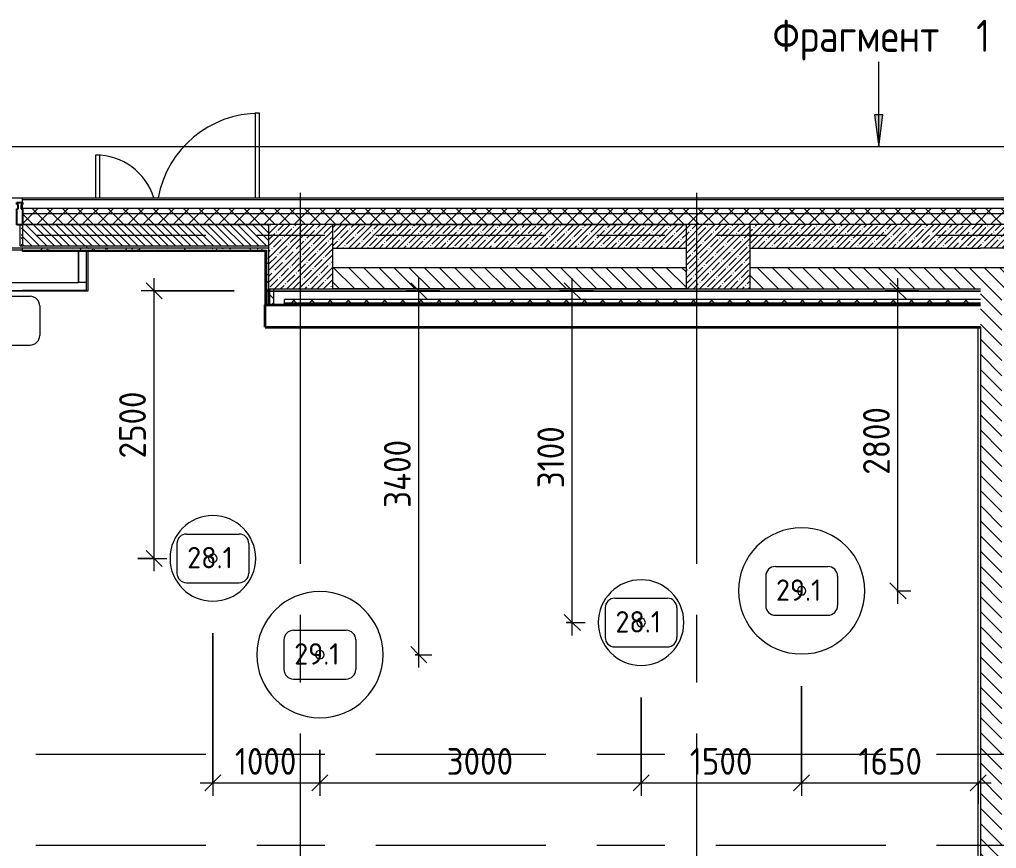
# Model space of a CAD drawing. Header units: millimetres. Extents: x -3724 to 231642, y -8553 to 29017.
# Drawn here: x 19584 to 28710, y 21269 to 29017 of the extents above; entities that cross this region are included whole.
import ezdxf

# ---------------------------------------------------------------- set-up
doc = ezdxf.new("R2010")
doc.units = ezdxf.units.MM
doc.linetypes.add('Осевая', pattern=[3175, 635, -476.25, 1587.5, -476.25])
for name, color, linetype, lineweight in [('A-ANNO-DIMS', 7, 'Continuous', 9), ('A-ANNO-DIMS-100', 7, 'Continuous', 9), ('A-DETL', 7, 'Continuous', 9), ('A-GLAZ-CWMG-1', 7, 'Continuous', 25), ('A-WALL', 7, 'Continuous', 9), ('A-WALL-2', 7, 'Continuous', 35), ('I-FURN-IDEN', 7, 'Continuous', 9), ('I-WALL', 7, 'Continuous', 9), ('S-COLS', 7, 'Continuous', 9), ('Оси', 7, 'Continuous', 9), ('Оси-2', 7, 'Осевая', 9)]:
    doc.layers.add(name, color=color, linetype=linetype, lineweight=lineweight)
for name, color, linetype, lineweight, true_color in [('A-DOOR-1', 7, 'Continuous', 9, 0xc0c0c0), ('A-WALL-1', 9, 'Continuous', 9, 0x808080), ('A-WALL-FNSH-1', 9, 'Continuous', 9, 0x808080), ('G-ANNO-TEXT-1', 1, 'Continuous', 9, 0xff0000), ('I-FURN-1', 9, 'Continuous', 9, 0x808080)]:
    doc.layers.add(name, color=color, linetype=linetype, lineweight=lineweight, true_color=true_color)
doc.styles.add('GOST Common', font='GOST_Common.ttf', dxfattribs={"height": 200})
doc.styles.add('GOST Common_2', font='GOST_Common.ttf', dxfattribs={"width": 0.9, "height": 300})
doc.styles.add('ISOCPEUR', font='isocpeur.ttf', dxfattribs={"width": 0.9, "height": 250})
doc.dimstyles.new('ISO-2_5_0_9К_БОЛЬШОЙ', dxfattribs={"dimscale": 304.8, "dimtxt": 248.995294, "dimasz": 0.492126, "dimexe": 0.393701, "dimexo": 0.984252, "dimgap": 0, "dimtad": 1, "dimdec": 0, "dimrnd": 10, "dimzin": 0, "dimdsep": 46, "dimtxsty": 'ISOCPEUR', "dimblk1": 'OBLIQUE', "dimblk2": 'OBLIQUE', "dimsah": 1, "dimcen": 0.09, "dimdle": 0.393701, "dimazin": 0, "dimtfac": 1, "dimtdec": 4, "dimtix": 1, "dimtmove": 0, "dimatfit": 3, "dimfxl": 1, "dimtvp": 1, "dimtolj": 1, "dimtzin": 0, "dimarcsym": 2})
pattern_1 = [(45, (0, 0), (-70.71068, 70.71068), []), (135, (0, 0), (-70.71068, -70.71068), [])]
pattern_2 = [(45, (0, 0), (-57.02463, 57.02463), []), (45, (57.025, 0), (-57.02463, 57.02463), [100.806, -20.161, 3.353, -16.808])]
pattern_3 = [(135, (0, 0), (-70.71068, -70.71068), [])]
pattern_4 = [(0, (0, 0), (121.92, 30.48), [10.058, -81.382, 10.058, -81.382, -487.68]), (0, (0, 0), (121.92, 30.48), [-182.88, 10.058, -172.822, 10.058, -81.382, -213.36]), (0, (0, 0), (121.92, 30.48), [-457.2, 10.058, -50.902, 10.058, -142.342]), (120, (45.72, 15.24), (-87.356454, 90.345817), [10.058, -81.382, 10.058, -81.382, -487.68]), (120, (45.72, 15.24), (-87.356454, 90.345817), [-182.88, 10.058, -172.822, 10.058, -81.382, -213.36]), (120, (45.72, 15.24), (-87.356454, 90.345817), [-457.2, 10.058, -50.902, 10.058, -142.342]), (240, (60.96, 76.2), (-34.563546, -120.825817), [10.058, -81.382, 10.058, -81.382, -487.68]), (240, (60.96, 76.2), (-34.563546, -120.825817), [-182.88, 10.058, -172.822, 10.058, -81.382, -213.36]), (240, (60.96, 76.2), (-34.563546, -120.825817), [-457.2, 10.058, -50.902, 10.058, -142.342])]
pattern_5 = [(135, (0, 0), (-84.8528, -84.8528), []), (225, (0, 0), (84.8528, -84.8528), [])]

# ---------------------------------------------------------------- blocks, each defined once
blk = doc.blocks.new('BSC_Колонна _Прямоугольная - 600х600-V6-План расстановки мебели и оборудования 1 этажа в осях 1-12')
at = {"layer": 'S-COLS'}
h = blk.add_hatch(dxfattribs=at)
h.set_pattern_fill('FP_11', color=256, style=0, pattern_type=2)
h.set_pattern_definition([(45, (-26110, -26800), (-57.02463, 57.02463), []), (45, (-26052.975, -26800), (-57.02463, 57.02463), [100.806, -20.161, 3.353, -16.808])])
h.paths.add_polyline_path([(300, -300), (300, 300), (-300, 300), (-300, -300)])
for p, q in [((300, 300), (-300, 300)), ((-300, 300), (-300, -300)), ((300, -300), (300, 300)), ((-300, -300), (300, -300))]:
    blk.add_line(p, q, dxfattribs=at)
blk = doc.blocks.new('Прямоугольный импост - Импост структурный с накладкой - 190мм-V30-План расстановки мебели и оборудования 1 этажа в осях 1-12')
at = {"layer": 'A-GLAZ-CWMG-1'}
for p, q in [((0, 190), (-50, 190)), ((-50, 190), (-50, 40)), ((0, 40), (0, 190)), ((-50, 40), (-40, 40)), ((-40, 0), (-50, 0)), ((-50, 0), (-50, -17)), ((-40, 40), (-40, 0)), ((-10, 0), (-10, 40)), ((-10, 40), (0, 40)), ((-50, -17), (0, -17)), ((-10, 0), (0, 0)), ((0, -17), (0, 0))]:
    blk.add_line(p, q, dxfattribs=at)
blk = doc.blocks.new('BSC_Колонна _Прямоугольная - 600х600-V32-План расстановки мебели и оборудования 1 этажа в осях 1-12')
at = {"layer": 'S-COLS'}
h = blk.add_hatch(dxfattribs=at)
h.set_pattern_fill('FP_45', color=256, style=0, pattern_type=2)
h.set_pattern_definition([(45, (-22210, -26800), (-57.02463, 57.02463), []), (45, (-22152.975, -26800), (-57.02463, 57.02463), [100.806, -20.161, 3.353, -16.808])])
h.paths.add_polyline_path([(-300, -300), (300, -299), (300, 300), (-300, 300), (-300, -100)])
for p, q in [((300, 300), (-300, 300)), ((-300, 300), (-300, -300)), ((300, -300), (300, 300)), ((-300, -300), (300, -300))]:
    blk.add_line(p, q, dxfattribs=at)
blk = doc.blocks.new('110_Дверь_СКБ_2Ст_Наружная - ДН-1_л_ Двухстворчатая 1450 х3300 _h_ в свету с верхним остеклением-23567691-План расстановки мебели и оборудования 1 этажа в осях 1-12')
at = {"layer": 'A-DOOR-1'}
for p, q in [((784.5, 915), (744.5, 915)), ((744.5, 915), (744.5, 125)), ((784.5, 125), (784.5, 915)), ((-745.5, 525), (-745.5, 125)), ((-705.5, 525), (-745.5, 525)), ((-705.5, 125), (-705.5, 525))]:
    blk.add_line(p, q, dxfattribs=at)
for centre, radius, start, end in [((784.5, -45), 960, 90, 169.77827), ((-745.5, -45), 570, 17.40013, 90)]:
    blk.add_arc(centre, radius, start, end, dxfattribs=at)
blk = doc.blocks.new('Баффл акустический подвесной - 800мм-32996237-План расстановки мебели и оборудования 1 этажа в осях 1-12')
at = {"layer": 'I-FURN-1'}
for radius, start, end in [(400, 360, 180), (400, 0, 180), (400, 180, 360), (40, 0, 180), (40, 360, 180), (40, 180, 360), (40, 180, 360), (5, 360, 180), (5, 165, 180), (5, 180, 360), (5, 180, 300), (5, 150, 165), (5, 120, 150), (5, 60, 120), (5, 30, 60), (5, 15, 30), (5, 0, 15), (400, 180, 360), (5, 300, 330), (5, 330, 360)]:
    blk.add_arc((0, 0), radius, start, end, dxfattribs=at)
blk = doc.blocks.new('Баффл акустический подвесной - 1180мм-32996299-План расстановки мебели и оборудования 1 этажа в осях 1-12')
at = {"layer": 'I-FURN-1'}
for radius, start, end in [(590, 360, 180), (590, 0, 180), (590, 180, 360), (40, 0, 180), (40, 360, 180), (40, 180, 360), (40, 180, 360), (5, 360, 180), (5, 165, 180), (5, 180, 360), (5, 180, 300), (5, 150, 165), (5, 120, 150), (5, 60, 120), (5, 30, 60), (5, 15, 30), (5, 0, 15), (590, 180, 360), (5, 300, 330), (5, 330, 360)]:
    blk.add_arc((0, 0), radius, start, end, dxfattribs=at)
blk = doc.blocks.new('Стены наклон_ амфитеатр1 - Стены наклон_ амфитеатр-33007412-План расстановки мебели и оборудования 1 этажа в осях 1-12')
at = {"layer": 'A-WALL-2'}
for p, q in [((21879, 26140.8), (21879, 26351.1)), ((21879, 26351.1), (28560, 26351.1)), ((21879, 26140.8), (28560, 26140.8))]:
    blk.add_line(p, q, dxfattribs=at)
blk = doc.blocks.new('Зашивка приборов отопления13 - Зашивка приборов отопления-33279120-План расстановки мебели и оборудования 1 этажа в осях 1-12')
at = {"layer": 'A-WALL'}
for p, q in [((19610.3, 26880), (18710.3, 26880)), ((20135.9, 26560), (20135.9, 26849)), ((20136.3, 26849), (20136.3, 26560)), ((18741.3, 26560), (20135.9, 26560)), ((20210, 26560), (20135.9, 26560)), ((18741.3, 26485), (19610.3, 26485))]:
    blk.add_line(p, q, dxfattribs=at)
blk = doc.blocks.new('DIMBLOCK124-План расстановки мебели и оборудования 1 этажа в осях 1-12')
at = {"layer": 'A-ANNO-DIMS-100'}
for p, q in [((21390, 23280), (21390, 21760.9)), ((21390, 21880.9), (21390, 23280)), ((22390, 22190), (22390, 21760.9)), ((22390, 21880.9), (22390, 22190)), ((21270, 21880.9), (22390, 21880.9))]:
    blk.add_line(p, q, dxfattribs=at)
at = {"layer": 'A-ANNO-DIMS-100', "lineweight": 20}
for p, q in [((21390, 21880.9), (21465, 21955.9)), ((22390, 21880.9), (22465, 21955.9)), ((21390, 21880.9), (21315, 21805.9)), ((22390, 21880.9), (22315, 21805.9))]:
    blk.add_line(p, q, dxfattribs=at)
at = {"layer": 'A-ANNO-DIMS-100', "color": 0, "insert": (21595.5, 22207.5), "char_height": 250, "width": 706.764, "attachment_point": 1, "line_spacing_factor": 1.149209, "style": 'ISOCPEUR'}
blk.add_mtext('1000', dxfattribs=at)
blk = doc.blocks.new('_Oblique')
at = {"color": 0, "linetype": 'ByBlock', "lineweight": -2}
blk.add_line((-0.5, -0.5), (0.5, 0.5), dxfattribs=at)
blk = doc.blocks.new('DIMBLOCK125-План расстановки мебели и оборудования 1 этажа в осях 1-12')
at = {"layer": 'A-ANNO-DIMS-100'}
for p, q in [((25390, 22680), (25390, 21760.9)), ((25390, 21880.9), (25390, 22680)), ((22390, 22190), (22390, 21760.9)), ((22390, 21880.9), (22390, 22190)), ((22390, 21880.9), (25390, 21880.9))]:
    blk.add_line(p, q, dxfattribs=at)
at = {"layer": 'A-ANNO-DIMS-100', "lineweight": 20}
for p, q in [((22390, 21880.9), (22465, 21955.9)), ((25390, 21880.9), (25465, 21955.9)), ((22390, 21880.9), (22315, 21805.9)), ((25390, 21880.9), (25315, 21805.9))]:
    blk.add_line(p, q, dxfattribs=at)
at = {"layer": 'A-ANNO-DIMS-100', "color": 0, "insert": (23574, 22207.5), "char_height": 250, "width": 758.478, "attachment_point": 1, "line_spacing_factor": 1.149209, "style": 'ISOCPEUR'}
blk.add_mtext('3000', dxfattribs=at)
blk = doc.blocks.new('DIMBLOCK126-План расстановки мебели и оборудования 1 этажа в осях 1-12')
at = {"layer": 'A-ANNO-DIMS-100'}
for p, q in [((26890, 22786.4), (26890, 21760.9)), ((26890, 21880.9), (26890, 22786.4)), ((25390, 22680), (25390, 21760.9)), ((25390, 21880.9), (25390, 22680)), ((25390, 21880.9), (26890, 21880.9))]:
    blk.add_line(p, q, dxfattribs=at)
at = {"layer": 'A-ANNO-DIMS-100', "lineweight": 20}
for p, q in [((25390, 21880.9), (25465, 21955.9)), ((26890, 21880.9), (26965, 21955.9)), ((25390, 21880.9), (25315, 21805.9)), ((26890, 21880.9), (26815, 21805.9))]:
    blk.add_line(p, q, dxfattribs=at)
at = {"layer": 'A-ANNO-DIMS-100', "color": 0, "insert": (25845.5, 22207.5), "char_height": 250, "width": 706.764, "attachment_point": 1, "line_spacing_factor": 1.149209, "style": 'ISOCPEUR'}
blk.add_mtext('1500', dxfattribs=at)
blk = doc.blocks.new('DIMBLOCK127-План расстановки мебели и оборудования 1 этажа в осях 1-12')
at = {"layer": 'A-ANNO-DIMS-100'}
for p, q in [((26890, 22786.4), (26890, 21760.9)), ((26890, 21880.9), (26890, 22786.4)), ((28540, 21687), (28540, 22000.9)), ((26890, 21880.9), (28660, 21880.9)), ((28540, 21880.9), (28540, 21687))]:
    blk.add_line(p, q, dxfattribs=at)
at = {"layer": 'A-ANNO-DIMS-100', "lineweight": 20}
for p, q in [((26890, 21880.9), (26965, 21955.9)), ((28540, 21880.9), (28615, 21955.9)), ((26890, 21880.9), (26815, 21805.9)), ((28540, 21880.9), (28465, 21805.9))]:
    blk.add_line(p, q, dxfattribs=at)
at = {"layer": 'A-ANNO-DIMS-100', "color": 0, "insert": (27420.5, 22207.5), "char_height": 250, "width": 706.764, "attachment_point": 1, "line_spacing_factor": 1.149209, "style": 'ISOCPEUR'}
blk.add_mtext('1650', dxfattribs=at)
blk = doc.blocks.new('DIMBLOCK128-План расстановки мебели и оборудования 1 этажа в осях 1-12')
at = {"layer": 'A-ANNO-DIMS-100'}
for p, q in [((20841.3, 23860), (20841.3, 26600)), ((21590, 26480), (20721.3, 26480)), ((20841.3, 26480), (21590, 26480)), ((20690, 23980), (20961.3, 23980)), ((20841.3, 23980), (20690, 23980))]:
    blk.add_line(p, q, dxfattribs=at)
at = {"layer": 'A-ANNO-DIMS-100', "lineweight": 20}
for p, q in [((20841.3, 26480), (20766.3, 26555)), ((20841.3, 26480), (20916.3, 26405)), ((20841.3, 23980), (20766.3, 24055)), ((20841.3, 23980), (20916.3, 23905))]:
    blk.add_line(p, q, dxfattribs=at)
at = {"layer": 'A-ANNO-DIMS-100', "color": 0, "insert": (20514.6, 24914), "char_height": 250, "width": 758.478, "attachment_point": 1, "rotation": 90, "line_spacing_factor": 1.149209, "style": 'ISOCPEUR'}
blk.add_mtext('2500', dxfattribs=at)
blk = doc.blocks.new('DIMBLOCK129-План расстановки мебели и оборудования 1 этажа в осях 1-12')
at = {"layer": 'A-ANNO-DIMS-100'}
for p, q in [((23315.1, 22960), (23315.1, 26600)), ((23509, 26480), (23195.1, 26480)), ((23315.1, 26480), (23509, 26480)), ((23280, 23080), (23435.1, 23080)), ((23315.1, 23080), (23280, 23080))]:
    blk.add_line(p, q, dxfattribs=at)
at = {"layer": 'A-ANNO-DIMS-100', "lineweight": 20}
for p, q in [((23315.1, 26480), (23240.1, 26555)), ((23315.1, 26480), (23390.1, 26405)), ((23315.1, 23080), (23240.1, 23155)), ((23315.1, 23080), (23390.1, 23005))]:
    blk.add_line(p, q, dxfattribs=at)
at = {"layer": 'A-ANNO-DIMS-100', "color": 0, "insert": (22988.5, 24452), "char_height": 250, "width": 787.208, "attachment_point": 1, "rotation": 90, "line_spacing_factor": 1.149209, "style": 'ISOCPEUR'}
blk.add_mtext('3400', dxfattribs=at)
blk = doc.blocks.new('DIMBLOCK130-План расстановки мебели и оборудования 1 этажа в осях 1-12')
at = {"layer": 'A-ANNO-DIMS-100'}
for p, q in [((24747.8, 23260), (24747.8, 26600)), ((24941.8, 26480), (24627.8, 26480)), ((24747.8, 26480), (24941.8, 26480)), ((24690, 23380), (24867.8, 23380)), ((24747.8, 23380), (24690, 23380))]:
    blk.add_line(p, q, dxfattribs=at)
at = {"layer": 'A-ANNO-DIMS-100', "lineweight": 20}
for p, q in [((24747.8, 26480), (24672.8, 26555)), ((24747.8, 26480), (24822.8, 26405)), ((24747.8, 23380), (24672.8, 23455)), ((24747.8, 23380), (24822.8, 23305))]:
    blk.add_line(p, q, dxfattribs=at)
at = {"layer": 'A-ANNO-DIMS-100', "color": 0, "insert": (24421.2, 24635.5), "char_height": 250, "width": 706.764, "attachment_point": 1, "rotation": 90, "line_spacing_factor": 1.149209, "style": 'ISOCPEUR'}
blk.add_mtext('3100', dxfattribs=at)
blk = doc.blocks.new('DIMBLOCK131-План расстановки мебели и оборудования 1 этажа в осях 1-12')
at = {"layer": 'A-ANNO-DIMS-100'}
for p, q in [((27790.2, 23556.4), (27790.2, 26600)), ((27984.1, 26480), (27670.2, 26480)), ((27790.2, 26480), (27984.1, 26480)), ((27780, 23676.4), (27910.2, 23676.4)), ((27790.2, 23676.4), (27780, 23676.4))]:
    blk.add_line(p, q, dxfattribs=at)
at = {"layer": 'A-ANNO-DIMS-100', "lineweight": 20}
for p, q in [((27790.2, 26480), (27715.2, 26555)), ((27790.2, 26480), (27865.2, 26405)), ((27790.2, 23676.4), (27715.2, 23751.4)), ((27790.2, 23676.4), (27865.2, 23601.4))]:
    blk.add_line(p, q, dxfattribs=at)
at = {"layer": 'A-ANNO-DIMS-100', "color": 0, "insert": (27463.6, 24762.1), "char_height": 250, "width": 758.478, "attachment_point": 1, "rotation": 90, "line_spacing_factor": 1.149209, "style": 'ISOCPEUR'}
blk.add_mtext('2800', dxfattribs=at)
blk = doc.blocks.new('Марка_Мебель - В прямоуг_Balcon_Марка-25523697-План расстановки мебели и оборудования 1 этажа в осях 1-12')
at = {"layer": 'I-FURN-IDEN'}
for p, q in [((-2.455, 2.278), (2.455, 2.278)), ((-3.355, 1.378), (-3.355, -1.384)), ((3.355, 1.378), (3.355, -1.378)), ((-2.461, -2.278), (2.455, -2.278))]:
    blk.add_line(p, q, dxfattribs=at)
for centre, radius, start, end in [((-2.455, 1.378), 0.9, 90, 180), ((2.455, 1.378), 0.9, 0, 90), ((-2.461, -1.384), 0.893, 180, 270), ((2.455, -1.378), 0.9, 270, 0)]:
    blk.add_arc(centre, radius, start, end, dxfattribs=at)

msp = doc.modelspace()

# ---------------------------------------------------------------- hatches: boundary and pattern name
at = {"layer": 'A-WALL'}
h = msp.add_hatch(dxfattribs=at)
h.set_pattern_fill('FP_6', color=256, style=0, pattern_type=2)
h.set_pattern_definition(pattern_1)
h.paths.add_polyline_path([(17810.3, 27200), (18710.3, 27200), (18710.3, 27250), (17810.3, 27250)])
h.paths.add_polyline_path([(28560, 27200), (28560, 27250), (19610.3, 27250), (19610.3, 27200), (23627.7, 27200)])
h.paths.add_polyline_path([(16752.1, 27200), (16910.3, 27200), (16910.3, 27250), (16010.3, 27250), (16010.3, 27200), (16598.9, 27200)])
h.paths.add_polyline_path([(14760, 27200), (15110.3, 27200), (15110.3, 27250), (13710, 27250), (13710, 27200), (14550.2, 27200)])
h = msp.add_hatch(dxfattribs=at)
h.set_pattern_fill('FP_6', color=256, style=0, pattern_type=2)
h.set_pattern_definition(pattern_1)
h.paths.add_polyline_path([(22510, 27100), (28560, 27100), (28560, 27200), (19610.3, 27200), (19610.3, 27100), (21910, 27100)])
h.paths.add_polyline_path([(16035.3, 27100), (16910.3, 27100), (16910.3, 27200), (16010.3, 27200), (16010.3, 27100)])
h.paths.add_polyline_path([(14760, 27100), (15110.3, 27100), (15110.3, 27200), (13710, 27200), (13710, 27100), (14310, 27100)])
h.paths.add_polyline_path([(18002.2, 27100), (18710.3, 27100), (18710.3, 27200), (17810.3, 27200), (17810.3, 27100)])
h = msp.add_hatch(dxfattribs=at)
h.set_pattern_fill('FP_6', color=256, style=0, pattern_type=2)
h.set_pattern_definition(pattern_1)
h.paths.add_polyline_path([(30810, 27200), (30810, 27250), (28560, 27250), (28560, 27200), (30610, 27200)])
h.paths.add_polyline_path([(33710, 27200), (33760, 27200), (33760, 27250), (31910, 27250), (31910, 27200), (33665.5, 27200)])
h = msp.add_hatch(dxfattribs=at)
h.set_pattern_fill('FP_6', color=256, style=0, pattern_type=2)
h.set_pattern_definition(pattern_1)
h.paths.add_polyline_path([(33665.5, 27100), (33710, 27100), (33710, 27200), (31910, 27200), (31910, 27110), (31942, 27110), (31942, 27102), (31910, 27102), (31910, 27100), (33628.6, 27100)])
h.paths.add_polyline_path([(28628.2, 27100), (30810, 27100), (30810, 27102), (30778, 27102), (30778, 27110), (30810, 27110), (30810, 27200), (28560, 27200), (28560, 27100)])
h = msp.add_hatch(dxfattribs=at)
h.set_pattern_fill('FP_29', color=256, style=0, pattern_type=2)
h.set_pattern_definition([(135, (0, 0), (-35.35534, -35.35534), [])])
h.paths.add_polyline_path([(21910, 26900), (21910, 27100), (19610.3, 27100), (19610.3, 26900), (21127.5, 26900)])
h.paths.add_polyline_path([(18002.2, 26900), (18110.3, 26900), (18110.3, 27100), (17810.3, 27100), (17810.3, 26900), (17845.9, 26900)])
h.paths.add_polyline_path([(16035.3, 26900), (16910.3, 26900), (16910.3, 27100), (16010.3, 27100), (16010.3, 26900)])
h.paths.add_polyline_path([(14760, 26900), (15110.3, 26900), (15110.3, 27100), (14310, 27100), (14310, 26900), (14719.1, 26900)])
at = {"layer": 'G-ANNO-TEXT-1'}
msp.add_hatch(color=256, dxfattribs=at).paths.add_polyline_path([(27609.9, 27827.2), (27649.4, 28127.2), (27570.4, 28127.2)])
at = {"layer": 'I-WALL'}
h = msp.add_hatch(dxfattribs=at)
h.set_pattern_fill('FP_103', color=256, style=0, pattern_type=2)
h.set_pattern_definition(pattern_4)
h.paths.add_polyline_path([(19610.3, 26900), (19610.3, 27098.3), (19590.3, 27098.3), (19590.3, 26900)])
h = msp.add_hatch(dxfattribs=at)
h.set_pattern_fill('FP_1', color=256, style=0, pattern_type=2)
h.set_pattern_definition(pattern_2)
h.paths.add_polyline_path([(25810, 26880), (25810, 27100), (22510, 27100), (22510, 26880), (23627.7, 26880)])
h.paths.add_polyline_path([(28560, 26880), (28560, 27100), (26410, 27100), (26410, 26880)])
h = msp.add_hatch(dxfattribs=at)
h.set_pattern_fill('FP_1', color=256, style=0, pattern_type=2)
h.set_pattern_definition(pattern_2)
h.paths.add_polyline_path([(28560, 26880), (29810, 26880), (29810, 27100), (28560, 27100), (28560, 27044.4)])
h = msp.add_hatch(dxfattribs=at)
h.set_pattern_fill('FP_103', color=256, style=0, pattern_type=2)
h.set_pattern_definition(pattern_4)
h.paths.add_polyline_path([(21890, 26860), (21910, 26860), (21910, 26880), (19610.3, 26880), (19610.3, 26860), (21127.5, 26860)])
h = msp.add_hatch(dxfattribs=at)
h.set_pattern_fill('FP_103', color=256, style=0, pattern_type=2)
h.set_pattern_definition(pattern_4)
h.paths.add_polyline_path([(21910, 26490), (21910, 26860), (21890, 26860), (21890, 26490)])
h = msp.add_hatch(dxfattribs=at)
h.set_pattern_fill('FP_16', color=256, style=0, pattern_type=2)
h.set_pattern_definition(pattern_3)
h.paths.add_polyline_path([(22510, 26500), (25810, 26500), (25810, 26700), (22510, 26700)])
h = msp.add_hatch(dxfattribs=at)
h.set_pattern_fill('FP_16', color=256, style=0, pattern_type=2)
h.set_pattern_definition(pattern_3)
h.paths.add_polyline_path([(26410, 26500.7), (28560, 26501), (28560, 26700), (26410, 26700), (26410, 26501)])
h = msp.add_hatch(dxfattribs=at)
h.set_pattern_fill('FP_16', color=256, style=0, pattern_type=2)
h.set_pattern_definition(pattern_3)
h.paths.add_polyline_path([(28560, 26500), (30010, 26500), (30010, 26700), (28560, 26700), (28560, 26501)])
h = msp.add_hatch(dxfattribs=at)
h.set_pattern_fill('FP_117', color=256, style=0, pattern_type=2)
h.set_pattern_definition(pattern_5)
h.paths.add_polyline_path([(21960, 26351.1), (21960, 26500), (21923, 26500), (21923, 26351.1)])
h = msp.add_hatch(dxfattribs=at)
h.set_pattern_fill('FP_16', color=256, style=0, pattern_type=2)
h.set_pattern_definition(pattern_3)
h.paths.add_polyline_path([(28628.2, 15200), (28760, 15200), (28760, 26500), (28560, 26500), (28560, 15200)])
h = msp.add_hatch(dxfattribs=at)
h.set_pattern_fill('FP_117', color=256, style=0, pattern_type=2)
h.set_pattern_definition(pattern_5)
h.paths.add_polyline_path([(22060, 26364), (28560, 26364), (28560, 26401), (22060, 26401)])
h = msp.add_hatch(dxfattribs=at)
h.set_pattern_fill('FP_116', color=256, style=0, pattern_type=2)
h.set_pattern_definition([(0, (0, 0), (406.4, 101.6), [33.528, -271.272, 33.528, -271.272, -1625.6]), (0, (0, 0), (406.4, 101.6), [-609.6, 33.528, -576.072, 33.528, -271.272, -711.2]), (0, (0, 0), (406.4, 101.6), [-1524, 33.528, -169.672, 33.528, -474.472]), (120, (152.4, 50.8), (-291.18818, 301.15272), [33.528, -271.272, 33.528, -271.272, -1625.6]), (120, (152.4, 50.8), (-291.18818, 301.15272), [-609.6, 33.528, -576.072, 33.528, -271.272, -711.2]), (120, (152.4, 50.8), (-291.18818, 301.15272), [-1524, 33.528, -169.672, 33.528, -474.472]), (240, (203.2, 254), (-115.21182, -402.75272), [33.528, -271.272, 33.528, -271.272, -1625.6]), (240, (203.2, 254), (-115.21182, -402.75272), [-609.6, 33.528, -576.072, 33.528, -271.272, -711.2]), (240, (203.2, 254), (-115.21182, -402.75272), [-1524, 33.528, -169.672, 33.528, -474.472])])
h.paths.add_polyline_path([(28540, 26351.1), (28560, 26351.1), (28560, 26364), (22060, 26364), (22060, 26351.1), (25810, 26351.1)])

# ---------------------------------------------------------------- linework, layer by layer
at = {"layer": 'A-DETL'}
msp.add_line((34130, 27827.2), (13710, 27827.2), dxfattribs=at)
at = {"layer": 'A-WALL'}
for p, q in [((18710.3, 27350), (19610.3, 27350)), ((30810, 27330), (19610.3, 27330)), ((30810, 27250), (19610.3, 27250)), ((30810, 27200), (19610.3, 27200)), ((21910, 27100), (19590.3, 27100)), ((25810, 27100), (22510, 27100)), ((28560, 27100), (26410, 27100)), ((21923, 26351), (21923, 26500)), ((21960, 26351), (21960, 26500)), ((28560, 26401), (22060, 26401)), ((22060, 26351), (22060, 26401)), ((28560, 26364), (22060, 26364))]:
    msp.add_line(p, q, dxfattribs=at)
at = {"layer": 'A-WALL-1'}
for p, q in [((19610.3, 27100), (19610.3, 27330)), ((19590.3, 26900), (19590.3, 27100)), ((19610.3, 27100), (21910, 27100)), ((19610.3, 27100), (19610.3, 26900)), ((22510, 27100), (25810, 27100)), ((30010, 27100), (26410, 27100)), ((19590.3, 26900), (21910, 26900)), ((21910, 26880), (19610.3, 26880)), ((19610.3, 26860), (19610.3, 26880)), ((19610.3, 26860), (21890, 26860)), ((22510, 26880), (25810, 26880)), ((26410, 26880), (28560, 26880)), ((30010, 26880), (28560, 26880)), ((22510, 26700), (25810, 26700)), ((26410, 26700), (30010, 26700)), ((21890, 26490), (21910, 26490)), ((21910, 26490), (21910, 26500)), ((21910, 26351), (21910, 26500)), ((22510, 26501), (25810, 26501)), ((25810, 26500), (22510, 26500)), ((26410, 26501), (28560, 26501)), ((26410, 26500), (28560, 26500)), ((21910, 26351), (28560, 26351))]:
    msp.add_line(p, q, dxfattribs=at)
at = {"layer": 'A-WALL-FNSH-1'}
for p, q in [((19610.3, 27350), (30810, 27350)), ((19610.3, 27330), (19610.3, 27350)), ((19589.3, 26900), (19589.3, 27100)), ((19589.3, 27100), (19590.3, 27100)), ((19589.3, 26900), (19590.3, 26900)), ((19610.3, 26860), (19610.3, 26858)), ((19610.3, 26858), (21888, 26858)), ((21888, 26340), (21888, 26858)), ((21890, 26860), (21890, 26480)), ((21890, 26480), (28560, 26480)), ((21890, 26478), (28560, 26478)), ((21890, 26478), (21890, 26340)), ((21890, 26340), (21888, 26340))]:
    msp.add_line(p, q, dxfattribs=at)
at = {"layer": 'G-ANNO-TEXT-1'}
for p, q in [((27609.9, 27827.2), (27609.9, 28622)), ((27649.4, 28127.2), (27570.4, 28127.2)), ((27570.4, 28127.2), (27609.9, 27827.2)), ((27609.9, 27827.2), (27649.4, 28127.2))]:
    msp.add_line(p, q, dxfattribs=at)
at = {"layer": 'I-WALL'}
for p, q in [((19610.3, 26880), (18710.3, 26880)), ((19610.3, 26860), (18730.3, 26860)), ((19610.3, 26849), (19610.3, 26858)), ((21879, 26849), (19610.3, 26849)), ((20210, 26900), (20210, 26880)), ((20210, 26487.2), (20210, 26849)), ((20221, 26849), (20221, 26476.2)), ((21879, 26351.1), (21879, 26849)), ((20221, 26476.2), (18741.3, 26476.2)), ((19610.3, 26487.2), (20210, 26487.2)), ((19610.3, 26487.2), (19610.3, 26476.2)), ((21890, 26490), (21890, 26351.1)), ((28540, 15560.4), (28540, 26140.8)), ((28560, 26140.8), (28560, 15560.4))]:
    msp.add_line(p, q, dxfattribs=at)
at = {"layer": 'Оси'}
for p, q in [((22210, 24898.1), (22210, 27398.1)), ((25910, 24898.1), (25910, 27398.1))]:
    msp.add_line(p, q, dxfattribs=at)
at = {"layer": 'Оси-2'}
for p, q in [((-423.7, 27000), (31290.5, 27000)), ((22210, 593.7), (22210, 24898.1)), ((25910, 593.7), (25910, 24898.1)), ((-423.7, 22150), (35770, 22150)), ((-423.7, 21300), (35770, 21300))]:
    msp.add_line(p, q, dxfattribs=at)

# ---------------------------------------------------------------- block references
at = {"layer": 'A-DOOR-1'}
msp.add_blockref('110_Дверь_СКБ_2Ст_Наружная - ДН-1_л_ Двухстворчатая 1450 х3300 _h_ в свету с верхним остеклением-23567691-План расстановки мебели и оборудования 1 этажа в осях 1-12', (21040.5, 27225), dxfattribs=at)
at = {"layer": 'A-GLAZ-CWMG-1', "extrusion": (0, 0, -1), "rotation": 180}
msp.add_blockref('Прямоугольный импост - Импост структурный с накладкой - 190мм-V30-План расстановки мебели и оборудования 1 этажа в осях 1-12', (-19610.3, 27288.3), dxfattribs=at)
at = {"layer": 'A-WALL'}
for name in ['Зашивка приборов отопления13 - Зашивка приборов отопления-33279120-План расстановки мебели и оборудования 1 этажа в осях 1-12', 'Стены наклон_ амфитеатр1 - Стены наклон_ амфитеатр-33007412-План расстановки мебели и оборудования 1 этажа в осях 1-12']:
    msp.add_blockref(name, (0, 0), dxfattribs=at)
at = {"layer": 'I-FURN-1'}
for name, p in [('Баффл акустический подвесной - 800мм-32996237-План расстановки мебели и оборудования 1 этажа в осях 1-12', (21390, 23980)), ('Баффл акустический подвесной - 1180мм-32996299-План расстановки мебели и оборудования 1 этажа в осях 1-12', (26890, 23676.4)), ('Баффл акустический подвесной - 800мм-32996237-План расстановки мебели и оборудования 1 этажа в осях 1-12', (25390, 23380)), ('Баффл акустический подвесной - 1180мм-32996299-План расстановки мебели и оборудования 1 этажа в осях 1-12', (22390, 23080))]:
    msp.add_blockref(name, p, dxfattribs=at)
at = {"layer": 'I-FURN-IDEN', "xscale": 99.99999999999993, "yscale": 99.99999999999993, "zscale": 99.99999999999993}
for p in [(19436.8, 26201.6), (21390, 23980), (26890, 23676.4), (25390, 23380), (22390, 23080)]:
    msp.add_blockref('Марка_Мебель - В прямоуг_Balcon_Марка-25523697-План расстановки мебели и оборудования 1 этажа в осях 1-12', p, dxfattribs=at)
at = {"layer": 'S-COLS'}
for name, p in [('BSC_Колонна _Прямоугольная - 600х600-V32-План расстановки мебели и оборудования 1 этажа в осях 1-12', (22210, 26800)), ('BSC_Колонна _Прямоугольная - 600х600-V6-План расстановки мебели и оборудования 1 этажа в осях 1-12', (26110, 26800))]:
    msp.add_blockref(name, p, dxfattribs=at)

# ---------------------------------------------------------------- texts
at = {"layer": 'G-ANNO-TEXT-1', "char_height": 300, "attachment_point": 1, "style": 'GOST Common_2'}
for s, insert, width in [('Фрагмент', (26618.5, 29014.7), 2106.835), (' 1', (28356.8, 29014.7), 288.607)]:
    msp.add_mtext(s, dxfattribs=dict(at, insert=insert, width=width))
at = {"layer": 'I-FURN-IDEN', "char_height": 200, "width": 545.147, "attachment_point": 1, "style": 'GOST Common'}
for s, insert in [('28.1', (21150.5, 24087.1)), ('29.1', (26650.5, 23783.4)), ('28.1', (25150.5, 23487.1)), ('29.1', (22150.5, 23187.1))]:
    msp.add_mtext(s, dxfattribs=dict(at, insert=insert))

# ---------------------------------------------------------------- dimensions: what is measured, and where the dimension line sits
at = {"layer": 'A-ANNO-DIMS'}
for base, p1, p2, override, picture, middle in [((20841.3, 26480), (20990, 23980), (21890, 26480), {"dimpost": '<>', "dimfxl": 2657.066053}, 'DIMBLOCK128-План расстановки мебели и оборудования 1 этажа в осях 1-12', (20716.3, 25230)), ((23315.1, 26480), (22980, 23080), (23209, 26480), {"dimpost": '<>', "dimfxl": 3407.705194}, 'DIMBLOCK129-План расстановки мебели и оборудования 1 этажа в осях 1-12', (23190.1, 24780)), ((24747.8, 26480), (24990, 23380), (24641.8, 26480), {"dimpost": '<>', "dimfxl": 3119.497423}, 'DIMBLOCK130-План расстановки мебели и оборудования 1 этажа в осях 1-12', (24622.8, 24930)), ((27790.2, 26480), (27480, 23676.4), (27684.1, 26480), {"dimpost": '<>', "dimfxl": 2811.067184}, 'DIMBLOCK131-План расстановки мебели и оборудования 1 этажа в осях 1-12', (27665.2, 25078.2))]:
    dim = msp.add_linear_dim(base=base, p1=p1, p2=p2, angle=90, dimstyle='ISO-2_5_0_9К_БОЛЬШОЙ', override=override, dxfattribs=at)
    dim.commit()
    dim.dimension.update_dxf_attribs({"geometry": picture, "text_midpoint": middle})
for base, p1, p2, override, picture, middle in [((22390, 21880.9), (21390, 23580), (22390, 22490), {"dimpost": '<>', "dimfxl": 1479.222769}, 'DIMBLOCK124-План расстановки мебели и оборудования 1 этажа в осях 1-12', (21890, 22005.9)), ((26890, 21880.9), (25390, 22980), (26890, 23086.4), {"dimpost": '<>', "dimfxl": 1503.765688}, 'DIMBLOCK126-План расстановки мебели и оборудования 1 этажа в осях 1-12', (26140, 22005.9)), ((28540, 21880.9), (26890, 23086.4), (28540, 21987), {"dimpost": '<>', "dimfxl": 1982.715218}, 'DIMBLOCK127-План расстановки мебели и оборудования 1 этажа в осях 1-12', (27715, 22005.9)), ((25390, 21880.9), (22390, 22490), (25390, 22980), {"dimpost": '<>', "dimfxl": 3039.753279}, 'DIMBLOCK125-План расстановки мебели и оборудования 1 этажа в осях 1-12', (23890, 22005.9))]:
    dim = msp.add_linear_dim(base=base, p1=p1, p2=p2, dimstyle='ISO-2_5_0_9К_БОЛЬШОЙ', override=override, dxfattribs=at)
    dim.commit()
    dim.dimension.update_dxf_attribs({"geometry": picture, "text_midpoint": middle})

doc.saveas('drawing.dxf')
